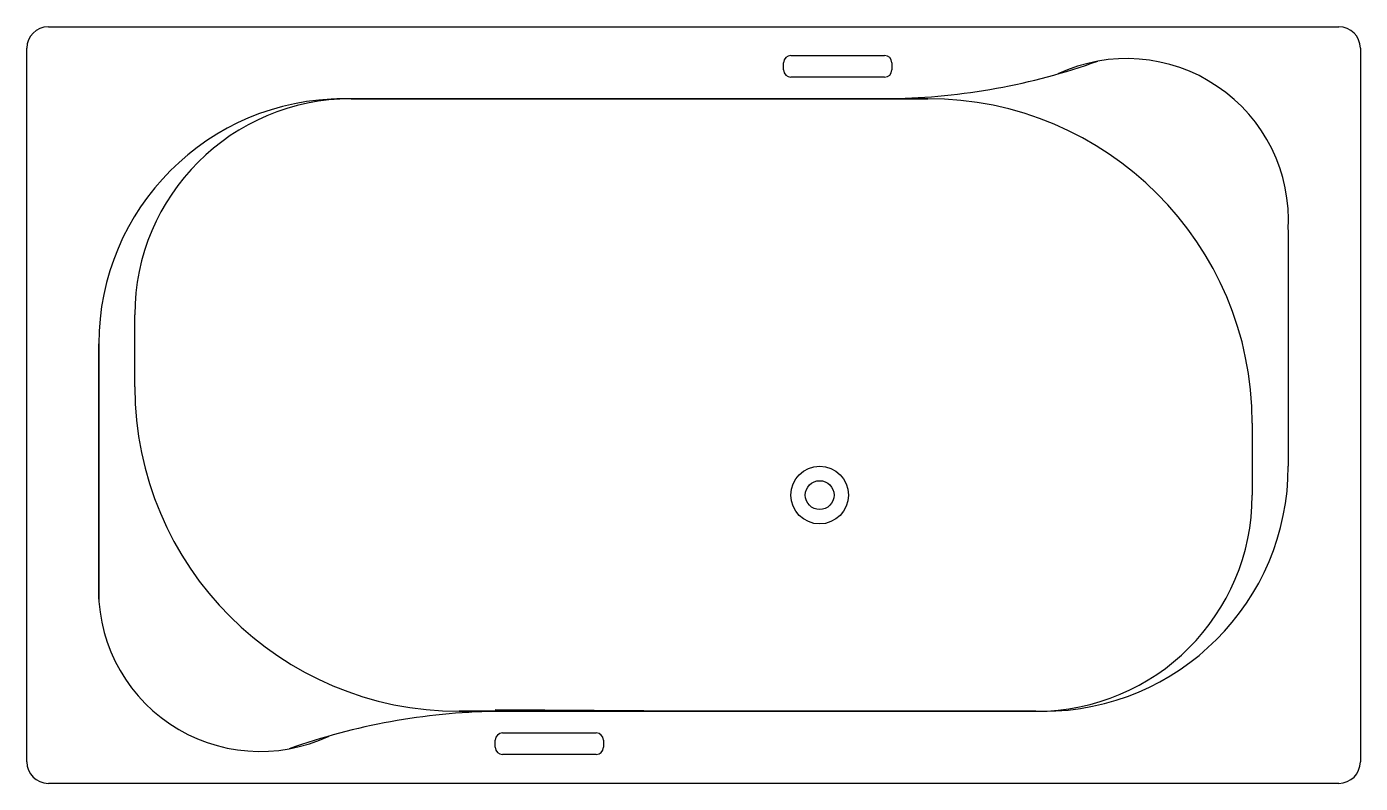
# Model space of a CAD drawing. Extents: x 0 to 185, y 0 to 105.
import ezdxf

# ---------------------------------------------------------------- set-up
doc = ezdxf.new("R2010")
doc.units = 0
doc.header["$LTSCALE"] = 50
doc.header["$MEASUREMENT"] = 0
doc.layers.get('0').update_dxf_attribs({"linetype": 'CONTINUOUS'})

msp = doc.modelspace()

# ---------------------------------------------------------------- linework, layer by layer
at = {"color": 0, "linetype": 'ByBlock'}
for p, q in [((2.73, 105.17), (181.73, 105.17)), ((-0.27, 3.17), (-0.27, 102.17)), ((-0.27, 3.17), (-0.27, 102.17)), ((184.73, 102.17), (184.73, 3.17)), ((104.73, 99.17), (104.73, 100.17)), ((105.73, 101.17), (118.73, 101.17)), ((119.73, 100.17), (119.73, 99.17)), ((118.73, 98.17), (105.73, 98.17)), ((44.73, 95.17), (42.73, 95.17)), ((124.73, 95.17), (43.73, 95.17)), ((44.73, 95.17), (124.73, 95.17)), ((174.73, 77), (174.73, 44.17)), ((14.73, 55.17), (14.73, 65.17)), ((14.73, 55.17), (14.73, 65.17)), ((9.73, 25.75), (9.73, 61.17)), ((9.73, 61.17), (9.73, 25.75)), ((169.73, 50.17), (169.73, 40.17)), ((139.73, 10.17), (59.73, 10.17)), ((59.73, 10.17), (140.73, 10.17)), ((139.73, 10.17), (59.73, 10.17)), ((92.23, 10.17), (64.73, 10.39)), ((139.73, 10.17), (140.73, 10.17)), ((64.73, 5.17), (64.73, 6.17)), ((65.73, 7.17), (78.73, 7.17)), ((79.73, 6.17), (79.73, 5.17)), ((78.73, 4.17), (65.73, 4.17)), ((181.73, 0.17), (2.73, 0.17))]:
    msp.add_line(p, q, dxfattribs=at)
for radius in [4, 2]:
    msp.add_circle((109.73, 40.17), radius, dxfattribs=at)
for centre, radius, start, end in [((2.73, 102.17), 3, 90, 180), ((181.73, 102.17), 3, 0, 90), ((105.73, 100.17), 1, 90, 180), ((118.73, 100.17), 1, 0, 90), ((118.09, 185.35), 90.18, 271.0627, 289.5818), ((152.32, 78.3), 22.44, 356.6913, 115.1829), ((105.73, 99.17), 1, 180, 270), ((118.73, 99.17), 1, 270, 0), ((43.73, 61.17), 34, 90, 180), ((44.73, 65.17), 30, 90, 180), ((124.73, 50.17), 45, 0, 90), ((59.73, 55.17), 45, 180, 270), ((59.73, 55.17), 45, 180, 270), ((140.73, 44.17), 34, 270, 0), ((139.73, 40.17), 30, 270, 0), ((32.13, 27.04), 22.44, 176.6913, 295.1829), ((66.36, -80), 90.18, 91.0627, 109.5818), ((65.73, 6.17), 1, 90, 180), ((78.73, 6.17), 1, 0, 90), ((65.73, 5.17), 1, 180, 270), ((78.73, 5.17), 1, 270, 0), ((2.73, 3.17), 3, 180, 270), ((2.73, 3.17), 3, 180, 270), ((181.73, 3.17), 3, 270, 0)]:
    msp.add_arc(centre, radius, start, end, dxfattribs=at)

doc.saveas('drawing.dxf')
